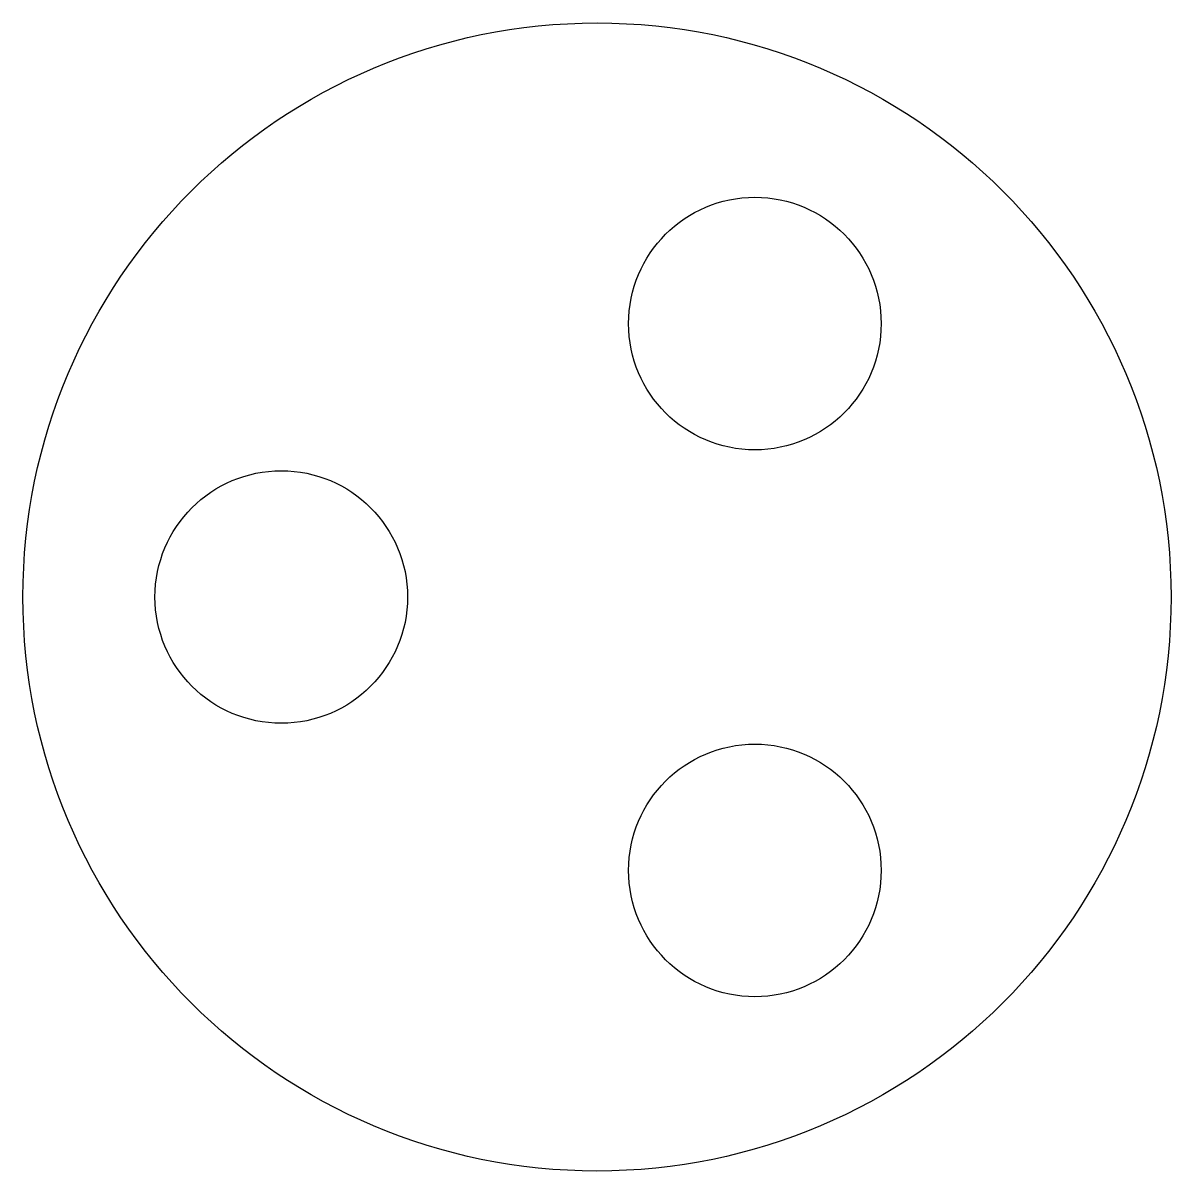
# Model space of a CAD drawing. Header units: millimetres. Extents: x 0 to 200, y 0 to 200.
import ezdxf

# ---------------------------------------------------------------- set-up
doc = ezdxf.new("R2010")
doc.units = ezdxf.units.MM
doc.layers.add('flat', color=7, linetype='CONTINUOUS')

msp = doc.modelspace()

# ---------------------------------------------------------------- linework, layer by layer
at = {"layer": 'flat'}
for centre, radius in [((100, 100), 100), ((127.5, 147.63), 22), ((45, 100), 22), ((127.5, 52.37), 22)]:
    msp.add_circle(centre, radius, dxfattribs=at)

doc.saveas('drawing.dxf')
